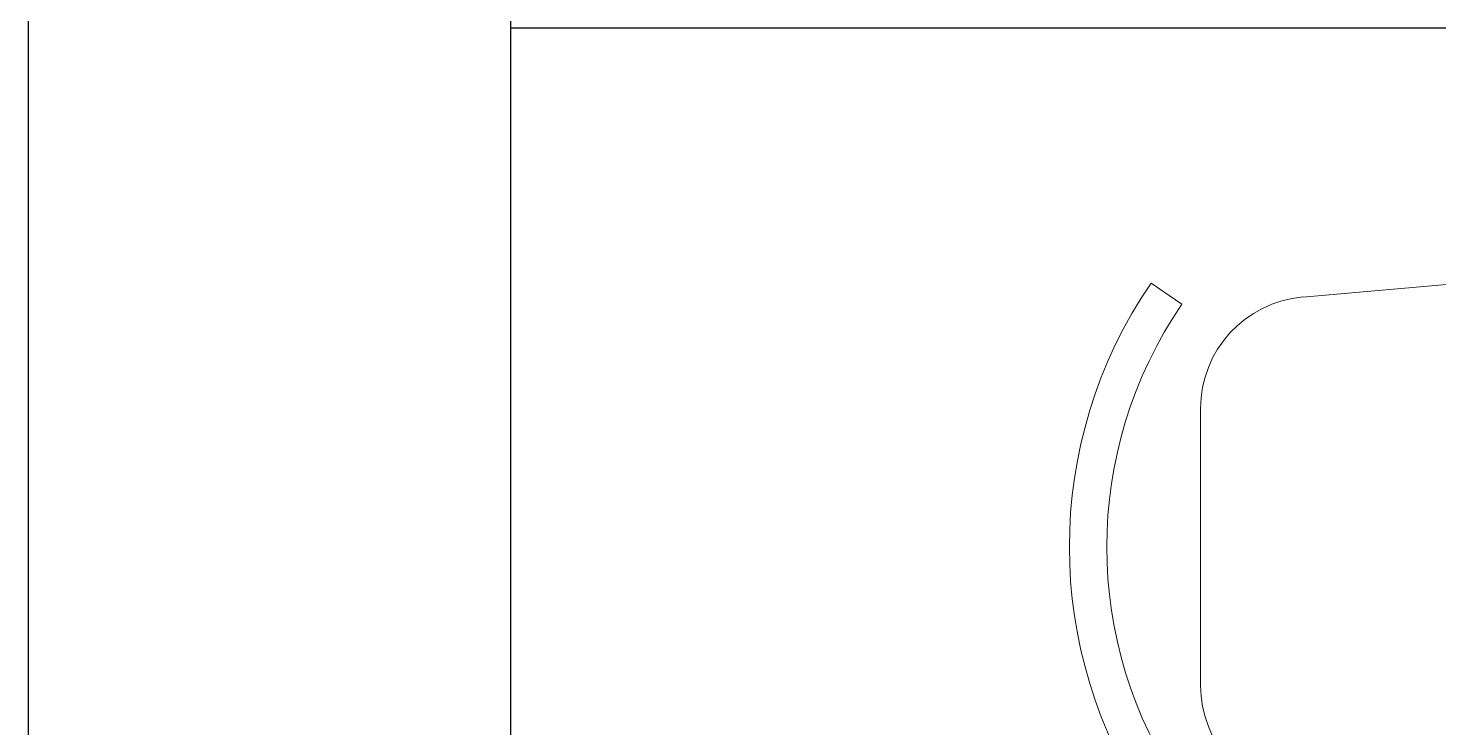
# Model space of a CAD drawing. Header units: millimetres. Extents: x 30661 to 55270, y 139046 to 181896.
# Drawn here: x 35175 to 36345, y 158966 to 159546 of the extents above; entities that cross this region are included whole.
import ezdxf

# ---------------------------------------------------------------- set-up
doc = ezdxf.new("R2010")
doc.units = ezdxf.units.MM
doc.layers.add('АР - мебель', color=7, linetype='Continuous', lineweight=9, true_color=0x787878)
doc.layers.add('АР - Монолит', color=56, linetype='Continuous', lineweight=30)
doc.layers.add('АР - Наружная стена', color=144, linetype='Continuous', lineweight=30)

# ---------------------------------------------------------------- blocks, each defined once
blk = doc.blocks.new('ОГ78_на2персон_стол800х800')
for p, q in [((489.2, -172.3), (724.4, -192.8)), ((824.7, -198.8), (850.3, -181.3)), ((809.3, -285.3), (809.3, -514.7))]:
    blk.add_line(p, q)
for centre, radius, start, end in [((530.7, -400), 387.3, 325.6197, 34.3803), ((716.4, -285.3), 92.9, 0, 85.0303), ((530.7, -400), 356.3, 325.6197, 34.3803), ((716.4, -514.7), 92.9, 274.9697, 0)]:
    blk.add_arc(centre, radius, start, end)
blk = doc.blocks.new('Квартира 1С 3450 тип 9')
at = {"layer": 'АР - Монолит'}
blk.add_lwpolyline([(0, 3650), (0, 3450), (-6750, 3450), (-6750, 3650)], close=True, dxfattribs=at)
at = {"layer": 'АР - Наружная стена'}
blk.add_lwpolyline([(-7150, 3650), (-7150, 0), (-6750, 0), (-6750, 3650)], close=True, dxfattribs=at)
at = {"layer": 'АР - мебель', "xscale": -1}
blk.add_blockref('ОГ78_на2персон_стол800х800', (-5369, 3420), dxfattribs=at)
blk = doc.blocks.new('V_Section_1')
blk.add_blockref('Квартира 1С 3450 тип 9', (7150, -24600))

msp = doc.modelspace()

# ---------------------------------------------------------------- block references
msp.add_blockref('V_Section_1', (35175.5, 180696.1))

doc.saveas('drawing.dxf')
